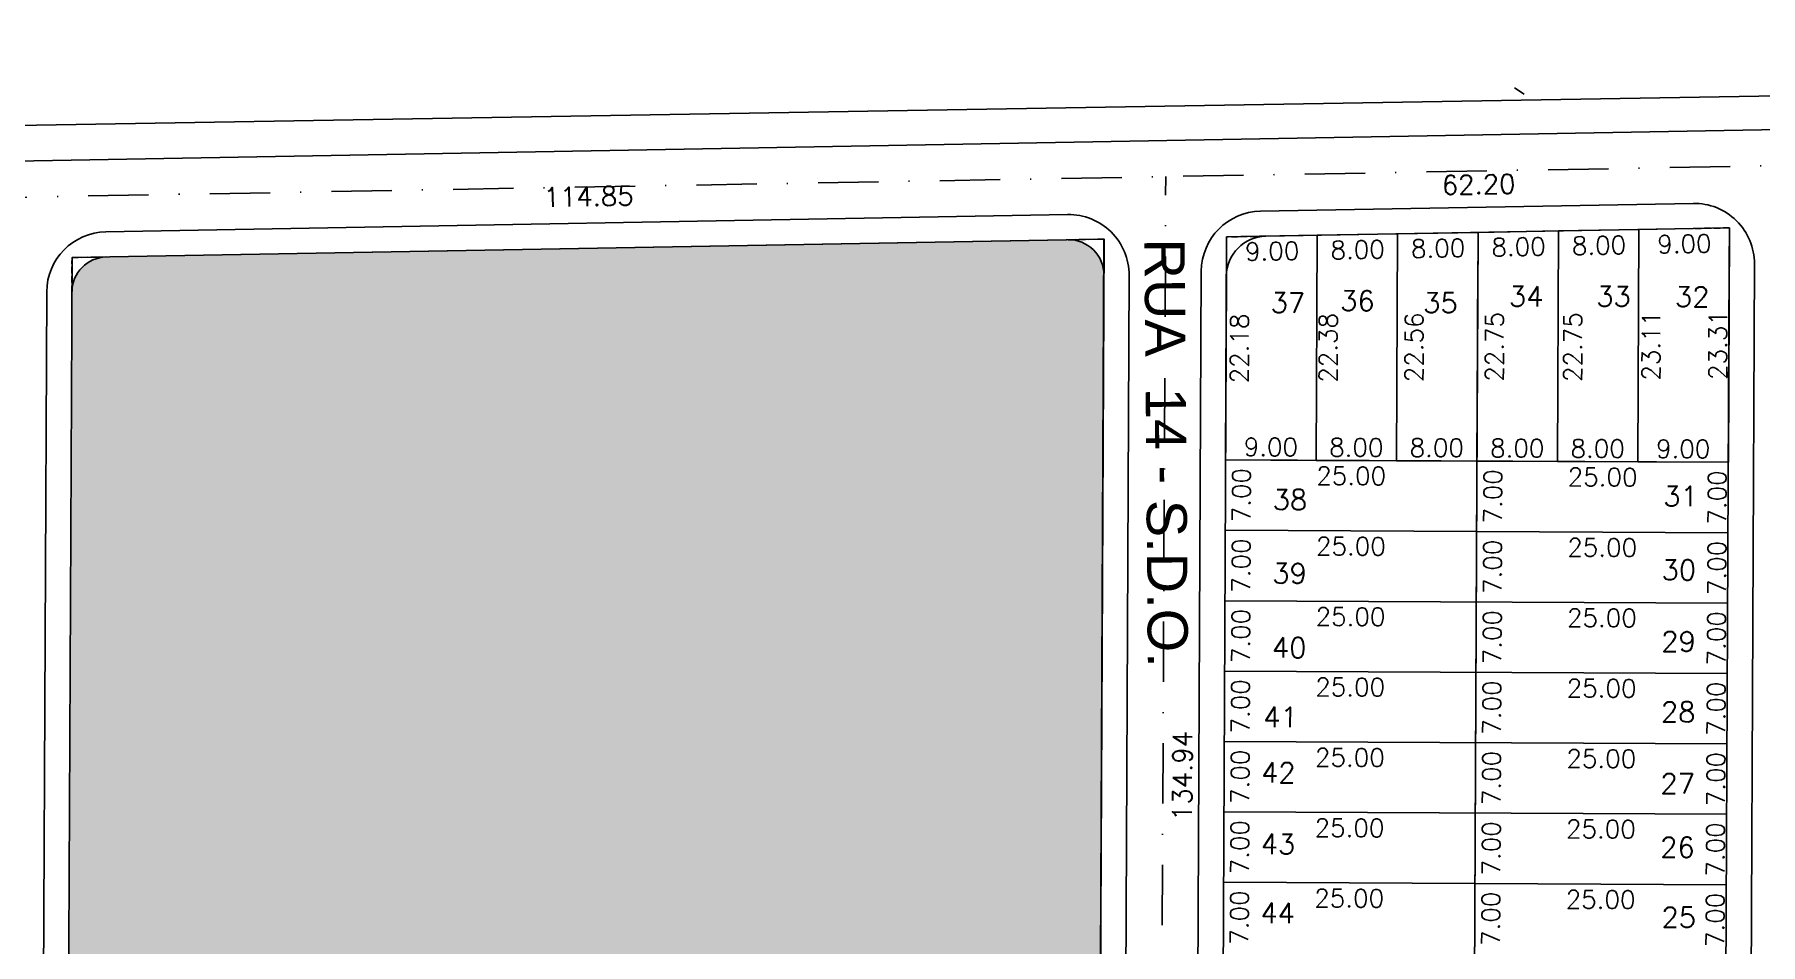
# Model space of a CAD drawing. Header units: millimetres. Extents: x -4430026 to 4783824, y 584 to 9593110.
# Drawn here: x 2375.5 to 2547.1, y 1880 to 1970.5 of the extents above; entities that cross this region are included whole.
import ezdxf
from ezdxf.enums import TextEntityAlignment as Align

# ---------------------------------------------------------------- set-up
doc = ezdxf.new("R2010")
doc.units = ezdxf.units.MM
for name, pattern in [('DASHDOT', [1, 0.5, -0.25, 0, -0.25]), ('HIDDEN', [0.375, 0.25, -0.125]), ('HIDDEN2', [0.1875, 0.125, -0.0625])]:
    doc.linetypes.add(name, pattern=pattern)
for name, color, linetype in [('AGT C-M', 10, 'Continuous'), ('boundary filipe', 6, 'Continuous'), ('BOUNDARY LOTES', 2, 'Continuous'), ('Calçada', 1, 'Continuous'), ('CANTOS', 9, 'HIDDEN'), ('Cota', 8, 'Continuous'), ('COTAS', 8, 'Continuous'), ('curvas', 4, 'Continuous'), ('Lotes', 2, 'Continuous'), ('Nomes de Ruas', 3, 'Continuous'), ('Numero de lotes', 5, 'Continuous'), ('POLIGONAL', 5, 'Continuous'), ('Projeção', 8, 'HIDDEN2'), ('QUADRA', 4, 'Continuous'), ('QUADRO', 8, 'Continuous')]:
    doc.layers.add(name, color=color, linetype=linetype)
doc.styles.add('arcad1', font='romans.shx')
doc.styles.add('ARIAL', font='arial.ttf', dxfattribs={"height": 0.25})
doc.styles.add('ROMANS', font='romans.shx')
doc.dimstyles.new('BOLA100', dxfattribs={"dimscale": 0, "dimtxt": 1.9, "dimasz": 0.18, "dimexe": 0.18, "dimexo": 0.063, "dimgap": 0, "dimtad": 1, "dimzin": 4, "dimdsep": 46, "dimtxsty": 'ROMANS', "dimcen": 0.09, "dimse1": 1, "dimse2": 1, "dimsd1": 1, "dimsd2": 1, "dimclrt": 256, "dimaunit": 1, "dimadec": 4, "dimazin": 0, "dimtfac": 1.2, "dimtix": 1, "dimtmove": 2, "dimatfit": 3, "dimfxl": 1, "dimtvp": 2, "dimtolj": 1, "dimtzin": 4, "dimarcsym": 0})
doc.dimstyles.get("Standard").update_dxf_attribs({"dimtxt": 0.18, "dimasz": 0.18, "dimexe": 0.18, "dimexo": 0.0625, "dimgap": 0.09, "dimtad": 0, "dimtih": 1, "dimtoh": 1, "dimdec": 4, "dimzin": 0, "dimdsep": 46, "dimtxsty": 'Standard', "dimcen": 0.09, "dimadec": 0, "dimazin": 0, "dimtfac": 1, "dimtdec": 4, "dimtofl": 0, "dimtmove": 0, "dimatfit": 3, "dimfxl": 1, "dimtolj": 1, "dimtzin": 0, "dimarcsym": 0})

# ---------------------------------------------------------------- blocks, each defined once
blk = doc.blocks.new('*D14030')
at = {"layer": 'DEFPOINTS', "color": 0, "linetype": 'ByBlock'}
for p in [(2550.18, 1957.49), (2487.99, 1956.38), (2550.22, 1955.21)]:
    blk.add_point(p, dxfattribs=at)
at = {"layer": 'COTAS', "linetype": 'ByBlock', "insert": (2519.1, 1955.6), "char_height": 1.9, "attachment_point": 5, "rotation": 1.0279, "style": 'ROMANS'}
blk.add_mtext('\\A1;62.20', dxfattribs=at)
blk = doc.blocks.new('*D14099')
at = {"layer": 'DEFPOINTS', "color": 0, "linetype": 'ByBlock'}
for p in [(2487.99, 1956.38), (2373.16, 1954.32), (2488.02, 1954.48)]:
    blk.add_point(p, dxfattribs=at)
at = {"layer": 'COTAS', "linetype": 'ByBlock', "insert": (2430.59, 1954.4), "char_height": 1.9, "attachment_point": 5, "rotation": 1.0279, "style": 'ROMANS'}
blk.add_mtext('\\A1;114.85', dxfattribs=at)
blk = doc.blocks.new('*D14340')
at = {"layer": 'DEFPOINTS', "color": 0, "linetype": 'ByBlock'}
for p in [(2487.99, 1956.38), (2486.99, 1821.44), (2487.35, 1821.44)]:
    blk.add_point(p, dxfattribs=at)
at = {"layer": 'COTAS', "linetype": 'ByBlock', "insert": (2489.64, 1896.78), "char_height": 1.9, "attachment_point": 5, "rotation": 89.7286, "style": 'ROMANS'}
blk.add_mtext('\\A1;134.94', dxfattribs=at)
blk = doc.blocks.new('*D13133')
at = {"layer": 'DEFPOINTS', "color": 0}
for p in [(2493.94, 1928.21), (2502.94, 1928.16), (2502.92, 1925.87)]:
    blk.add_point(p, dxfattribs=at)
at = {"layer": 'Cota', "color": 41, "insert": (2498.44, 1929.49), "char_height": 1.8, "attachment_point": 5, "rotation": 359.7286, "style": 'ROMANS'}
blk.add_mtext('\\A1;9.00', dxfattribs=at)
blk = doc.blocks.new('*D13134')
at = {"layer": 'DEFPOINTS', "color": 0}
for p in [(2502.94, 1928.16), (2510.94, 1928.13), (2510.92, 1925.83)]:
    blk.add_point(p, dxfattribs=at)
at = {"layer": 'Cota', "color": 41, "insert": (2506.94, 1929.45), "char_height": 1.8, "attachment_point": 5, "rotation": 359.7286, "style": 'ROMANS'}
blk.add_mtext('\\A1;8.00', dxfattribs=at)
blk = doc.blocks.new('*D13135')
at = {"layer": 'DEFPOINTS', "color": 0}
for p in [(2510.94, 1928.13), (2518.94, 1928.09), (2518.92, 1925.8)]:
    blk.add_point(p, dxfattribs=at)
at = {"layer": 'Cota', "color": 41, "insert": (2514.94, 1929.42), "char_height": 1.8, "attachment_point": 5, "rotation": 359.7286, "style": 'ROMANS'}
blk.add_mtext('\\A1;8.00', dxfattribs=at)
blk = doc.blocks.new('*D13136')
at = {"layer": 'DEFPOINTS', "color": 0}
for p in [(2518.94, 1928.09), (2526.94, 1928.05), (2526.92, 1925.76)]:
    blk.add_point(p, dxfattribs=at)
at = {"layer": 'Cota', "color": 41, "insert": (2522.94, 1929.38), "char_height": 1.8, "attachment_point": 5, "rotation": 359.7286, "style": 'ROMANS'}
blk.add_mtext('\\A1;8.00', dxfattribs=at)
blk = doc.blocks.new('*D13137')
at = {"layer": 'DEFPOINTS', "color": 0}
for p in [(2526.94, 1928.05), (2534.94, 1928.01), (2534.92, 1925.72)]:
    blk.add_point(p, dxfattribs=at)
at = {"layer": 'Cota', "color": 41, "insert": (2530.94, 1929.34), "char_height": 1.8, "attachment_point": 5, "rotation": 359.7286, "style": 'ROMANS'}
blk.add_mtext('\\A1;8.00', dxfattribs=at)
blk = doc.blocks.new('*D13138')
at = {"layer": 'DEFPOINTS', "color": 0}
for p in [(2534.94, 1928.01), (2543.94, 1927.97), (2543.92, 1925.68)]:
    blk.add_point(p, dxfattribs=at)
at = {"layer": 'Cota', "color": 41, "insert": (2539.44, 1929.3), "char_height": 1.8, "attachment_point": 5, "rotation": 359.7286, "style": 'ROMANS'}
blk.add_mtext('\\A1;9.00', dxfattribs=at)
blk = doc.blocks.new('*D13139')
at = {"layer": 'DEFPOINTS', "color": 0}
for p in [(2494.04, 1950.38), (2503.04, 1950.55), (2503.13, 1945.44)]:
    blk.add_point(p, dxfattribs=at)
at = {"layer": 'Cota', "color": 41, "insert": (2498.57, 1948.96), "char_height": 1.8, "attachment_point": 5, "rotation": 1.0279, "style": 'ROMANS'}
blk.add_mtext('\\A1;9.00', dxfattribs=at)
blk = doc.blocks.new('*D13140')
at = {"layer": 'DEFPOINTS', "color": 0}
for p in [(2503.04, 1950.55), (2511.04, 1950.69), (2511.13, 1945.58)]:
    blk.add_point(p, dxfattribs=at)
at = {"layer": 'Cota', "color": 41, "insert": (2507.07, 1949.11), "char_height": 1.8, "attachment_point": 5, "rotation": 1.0279, "style": 'ROMANS'}
blk.add_mtext('\\A1;8.00', dxfattribs=at)
blk = doc.blocks.new('*D13141')
at = {"layer": 'DEFPOINTS', "color": 0}
for p in [(2511.04, 1950.69), (2519.04, 1950.83), (2519.13, 1945.72)]:
    blk.add_point(p, dxfattribs=at)
at = {"layer": 'Cota', "color": 41, "insert": (2515.07, 1949.25), "char_height": 1.8, "attachment_point": 5, "rotation": 1.0279, "style": 'ROMANS'}
blk.add_mtext('\\A1;8.00', dxfattribs=at)
blk = doc.blocks.new('*D13142')
at = {"layer": 'DEFPOINTS', "color": 0}
for p in [(2519.04, 1950.83), (2527.04, 1950.79), (2527.13, 1945.87)]:
    blk.add_point(p, dxfattribs=at)
at = {"layer": 'Cota', "color": 41, "insert": (2523.07, 1949.4), "char_height": 1.8, "attachment_point": 5, "rotation": 1.0279, "style": 'ROMANS'}
blk.add_mtext('\\A1;8.00', dxfattribs=at)
blk = doc.blocks.new('*D13143')
at = {"layer": 'DEFPOINTS', "color": 0}
for p in [(2527.04, 1950.79), (2535.04, 1950.76), (2535.13, 1946.01)]:
    blk.add_point(p, dxfattribs=at)
at = {"layer": 'Cota', "color": 41, "insert": (2531.07, 1949.54), "char_height": 1.8, "attachment_point": 5, "rotation": 1.0279, "style": 'ROMANS'}
blk.add_mtext('\\A1;8.00', dxfattribs=at)
blk = doc.blocks.new('*D13144')
at = {"layer": 'DEFPOINTS', "color": 0}
for p in [(2535.04, 1950.76), (2544.04, 1950.71), (2544.12, 1946.17)]:
    blk.add_point(p, dxfattribs=at)
at = {"layer": 'Cota', "color": 41, "insert": (2539.56, 1949.69), "char_height": 1.8, "attachment_point": 5, "rotation": 1.0279, "style": 'ROMANS'}
blk.add_mtext('\\A1;9.00', dxfattribs=at)
blk = doc.blocks.new('*D13145')
at = {"layer": 'DEFPOINTS', "color": 0}
for p in [(2494.04, 1950.38), (2493.94, 1928.21), (2498.86, 1928.18)]:
    blk.add_point(p, dxfattribs=at)
at = {"layer": 'Cota', "color": 41, "insert": (2495.31, 1939.29), "char_height": 1.8, "attachment_point": 5, "rotation": 89.7286, "style": 'ROMANS'}
blk.add_mtext('\\A1;22.18', dxfattribs=at)
blk = doc.blocks.new('*D13146')
at = {"layer": 'DEFPOINTS', "color": 0}
for p in [(2503.04, 1950.55), (2507.79, 1950.52), (2502.94, 1928.16)]:
    blk.add_point(p, dxfattribs=at)
at = {"layer": 'Cota', "color": 41, "insert": (2504.14, 1939.35), "char_height": 1.8, "attachment_point": 5, "rotation": 89.7286, "style": 'ROMANS'}
blk.add_mtext('\\A1;22.38', dxfattribs=at)
blk = doc.blocks.new('*D13147')
at = {"layer": 'DEFPOINTS', "color": 0}
for p in [(2511.04, 1950.69), (2510.94, 1928.13), (2516.23, 1928.1)]:
    blk.add_point(p, dxfattribs=at)
at = {"layer": 'Cota', "color": 41, "insert": (2512.68, 1939.4), "char_height": 1.8, "attachment_point": 5, "rotation": 89.7286, "style": 'ROMANS'}
blk.add_mtext('\\A1;22.56', dxfattribs=at)
blk = doc.blocks.new('*D13148')
at = {"layer": 'DEFPOINTS', "color": 0}
for p in [(2519.04, 1950.83), (2518.94, 1928.09), (2524.21, 1928.06)]:
    blk.add_point(p, dxfattribs=at)
at = {"layer": 'Cota', "color": 41, "insert": (2520.67, 1939.45), "char_height": 1.8, "attachment_point": 5, "rotation": 89.7286, "style": 'ROMANS'}
blk.add_mtext('\\A1;22.75', dxfattribs=at)
blk = doc.blocks.new('*D13149')
at = {"layer": 'DEFPOINTS', "color": 0}
for p in [(2535.04, 1951.12), (2534.94, 1928.01), (2539.8, 1927.99)]:
    blk.add_point(p, dxfattribs=at)
at = {"layer": 'Cota', "color": 41, "insert": (2536.25, 1939.56), "char_height": 1.8, "attachment_point": 5, "rotation": 89.7286, "style": 'ROMANS'}
blk.add_mtext('\\A1;23.11', dxfattribs=at)
blk = doc.blocks.new('*D13150')
at = {"layer": 'DEFPOINTS', "color": 0}
for p in [(2527.04, 1950.79), (2526.94, 1928.05), (2532, 1928.03)]:
    blk.add_point(p, dxfattribs=at)
at = {"layer": 'Cota', "color": 41, "insert": (2528.46, 1939.42), "char_height": 1.8, "attachment_point": 5, "rotation": 89.7286, "style": 'ROMANS'}
blk.add_mtext('\\A1;22.75', dxfattribs=at)
blk = doc.blocks.new('*D13151')
at = {"layer": 'DEFPOINTS', "color": 0}
for p in [(2544.05, 1951.28), (2543.94, 1927.97), (2546.44, 1927.96)]:
    blk.add_point(p, dxfattribs=at)
at = {"layer": 'Cota', "color": 41, "insert": (2542.89, 1939.63), "char_height": 1.8, "attachment_point": 5, "rotation": 89.7286, "style": 'ROMANS'}
blk.add_mtext('\\A1;23.31', dxfattribs=at)
blk = doc.blocks.new('*D13152')
at = {"layer": 'DEFPOINTS', "color": 0}
for p in [(2493.94, 1928.21), (2493.9, 1921.21), (2499.1, 1921.18)]:
    blk.add_point(p, dxfattribs=at)
at = {"layer": 'Cota', "color": 41, "insert": (2495.51, 1924.7), "char_height": 1.8, "attachment_point": 5, "rotation": 89.7286, "style": 'ROMANS'}
blk.add_mtext('\\A1;7.00', dxfattribs=at)
blk = doc.blocks.new('*D13153')
at = {"layer": 'DEFPOINTS', "color": 0}
for p in [(2493.9, 1921.21), (2493.87, 1914.21), (2499.06, 1914.18)]:
    blk.add_point(p, dxfattribs=at)
at = {"layer": 'Cota', "color": 41, "insert": (2495.48, 1917.7), "char_height": 1.8, "attachment_point": 5, "rotation": 89.7286, "style": 'ROMANS'}
blk.add_mtext('\\A1;7.00', dxfattribs=at)
blk = doc.blocks.new('*D13154')
at = {"layer": 'DEFPOINTS', "color": 0}
for p in [(2493.87, 1914.21), (2493.84, 1907.21), (2499.03, 1907.18)]:
    blk.add_point(p, dxfattribs=at)
at = {"layer": 'Cota', "color": 41, "insert": (2495.45, 1910.7), "char_height": 1.8, "attachment_point": 5, "rotation": 89.7286, "style": 'ROMANS'}
blk.add_mtext('\\A1;7.00', dxfattribs=at)
blk = doc.blocks.new('*D13155')
at = {"layer": 'DEFPOINTS', "color": 0}
for p in [(2493.84, 1907.21), (2493.8, 1900.21), (2499, 1900.18)]:
    blk.add_point(p, dxfattribs=at)
at = {"layer": 'Cota', "color": 41, "insert": (2495.41, 1903.7), "char_height": 1.8, "attachment_point": 5, "rotation": 89.7286, "style": 'ROMANS'}
blk.add_mtext('\\A1;7.00', dxfattribs=at)
blk = doc.blocks.new('*D13156')
at = {"layer": 'DEFPOINTS', "color": 0}
for p in [(2493.8, 1900.21), (2493.77, 1893.21), (2498.96, 1893.18)]:
    blk.add_point(p, dxfattribs=at)
at = {"layer": 'Cota', "color": 41, "insert": (2495.38, 1896.7), "char_height": 1.8, "attachment_point": 5, "rotation": 89.7286, "style": 'ROMANS'}
blk.add_mtext('\\A1;7.00', dxfattribs=at)
blk = doc.blocks.new('*D13157')
at = {"layer": 'DEFPOINTS', "color": 0}
for p in [(2493.77, 1893.21), (2493.74, 1886.21), (2498.93, 1886.18)]:
    blk.add_point(p, dxfattribs=at)
at = {"layer": 'Cota', "color": 41, "insert": (2495.35, 1889.7), "char_height": 1.8, "attachment_point": 5, "rotation": 89.7286, "style": 'ROMANS'}
blk.add_mtext('\\A1;7.00', dxfattribs=at)
blk = doc.blocks.new('*D13158')
at = {"layer": 'DEFPOINTS', "color": 0}
for p in [(2493.74, 1886.21), (2493.7, 1879.21), (2498.9, 1879.18)]:
    blk.add_point(p, dxfattribs=at)
at = {"layer": 'Cota', "color": 41, "insert": (2495.31, 1882.7), "char_height": 1.8, "attachment_point": 5, "rotation": 89.7286, "style": 'ROMANS'}
blk.add_mtext('\\A1;7.00', dxfattribs=at)
blk = doc.blocks.new('*D13221')
at = {"layer": 'DEFPOINTS', "color": 0}
for p in [(2543.74, 1885.97), (2546.24, 1885.96), (2543.7, 1878.97)]:
    blk.add_point(p, dxfattribs=at)
at = {"layer": 'Cota', "color": 41, "insert": (2542.62, 1882.47), "char_height": 1.8, "attachment_point": 5, "rotation": 89.7286, "style": 'ROMANS'}
blk.add_mtext('\\A1;7.00', dxfattribs=at)
blk = doc.blocks.new('*D13222')
at = {"layer": 'DEFPOINTS', "color": 0}
for p in [(2543.77, 1892.97), (2546.27, 1892.96), (2543.74, 1885.97)]:
    blk.add_point(p, dxfattribs=at)
at = {"layer": 'Cota', "color": 41, "insert": (2542.65, 1889.47), "char_height": 1.8, "attachment_point": 5, "rotation": 89.7286, "style": 'ROMANS'}
blk.add_mtext('\\A1;7.00', dxfattribs=at)
blk = doc.blocks.new('*D13223')
at = {"layer": 'DEFPOINTS', "color": 0}
for p in [(2543.8, 1899.97), (2546.3, 1899.96), (2543.77, 1892.97)]:
    blk.add_point(p, dxfattribs=at)
at = {"layer": 'Cota', "color": 41, "insert": (2542.69, 1896.47), "char_height": 1.8, "attachment_point": 5, "rotation": 89.7286, "style": 'ROMANS'}
blk.add_mtext('\\A1;7.00', dxfattribs=at)
blk = doc.blocks.new('*D13224')
at = {"layer": 'DEFPOINTS', "color": 0}
for p in [(2543.84, 1906.97), (2546.34, 1906.96), (2543.8, 1899.97)]:
    blk.add_point(p, dxfattribs=at)
at = {"layer": 'Cota', "color": 41, "insert": (2542.72, 1903.47), "char_height": 1.8, "attachment_point": 5, "rotation": 89.7286, "style": 'ROMANS'}
blk.add_mtext('\\A1;7.00', dxfattribs=at)
blk = doc.blocks.new('*D13225')
at = {"layer": 'DEFPOINTS', "color": 0}
for p in [(2543.87, 1913.97), (2546.37, 1913.96), (2543.84, 1906.97)]:
    blk.add_point(p, dxfattribs=at)
at = {"layer": 'Cota', "color": 41, "insert": (2542.75, 1910.47), "char_height": 1.8, "attachment_point": 5, "rotation": 89.7286, "style": 'ROMANS'}
blk.add_mtext('\\A1;7.00', dxfattribs=at)
blk = doc.blocks.new('*D13226')
at = {"layer": 'DEFPOINTS', "color": 0}
for p in [(2543.9, 1920.97), (2546.4, 1920.96), (2543.87, 1913.97)]:
    blk.add_point(p, dxfattribs=at)
at = {"layer": 'Cota', "color": 41, "insert": (2542.79, 1917.47), "char_height": 1.8, "attachment_point": 5, "rotation": 89.7286, "style": 'ROMANS'}
blk.add_mtext('\\A1;7.00', dxfattribs=at)
blk = doc.blocks.new('*D13227')
at = {"layer": 'DEFPOINTS', "color": 0}
for p in [(2543.94, 1927.97), (2546.44, 1927.96), (2543.9, 1920.97)]:
    blk.add_point(p, dxfattribs=at)
at = {"layer": 'Cota', "color": 41, "insert": (2542.82, 1924.47), "char_height": 1.8, "attachment_point": 5, "rotation": 89.7286, "style": 'ROMANS'}
blk.add_mtext('\\A1;7.00', dxfattribs=at)
blk = doc.blocks.new('*D13228')
at = {"layer": 'DEFPOINTS', "color": 0}
for p in [(2518.94, 1928.09), (2518.9, 1921.09), (2524.1, 1921.06)]:
    blk.add_point(p, dxfattribs=at)
at = {"layer": 'Cota', "color": 41, "insert": (2520.51, 1924.58), "char_height": 1.8, "attachment_point": 5, "rotation": 89.7286, "style": 'ROMANS'}
blk.add_mtext('\\A1;7.00', dxfattribs=at)
blk = doc.blocks.new('*D13229')
at = {"layer": 'DEFPOINTS', "color": 0}
for p in [(2493.94, 1928.21), (2518.94, 1928.09), (2518.91, 1922.96)]:
    blk.add_point(p, dxfattribs=at)
at = {"layer": 'Cota', "color": 41, "insert": (2506.43, 1926.62), "char_height": 1.8, "attachment_point": 5, "rotation": 359.7286, "style": 'ROMANS'}
blk.add_mtext('\\A1;25.00', dxfattribs=at)
blk = doc.blocks.new('*D13230')
at = {"layer": 'DEFPOINTS', "color": 0}
for p in [(2518.94, 1928.09), (2543.94, 1927.97), (2543.91, 1922.84)]:
    blk.add_point(p, dxfattribs=at)
at = {"layer": 'Cota', "color": 41, "insert": (2531.43, 1926.5), "char_height": 1.8, "attachment_point": 5, "rotation": 359.7286, "style": 'ROMANS'}
blk.add_mtext('\\A1;25.00', dxfattribs=at)
blk = doc.blocks.new('*D13231')
at = {"layer": 'DEFPOINTS', "color": 0}
for p in [(2518.9, 1921.09), (2518.87, 1914.09), (2524.06, 1914.06)]:
    blk.add_point(p, dxfattribs=at)
at = {"layer": 'Cota', "color": 41, "insert": (2520.48, 1917.58), "char_height": 1.8, "attachment_point": 5, "rotation": 89.7286, "style": 'ROMANS'}
blk.add_mtext('\\A1;7.00', dxfattribs=at)
blk = doc.blocks.new('*D13232')
at = {"layer": 'DEFPOINTS', "color": 0}
for p in [(2493.9, 1921.21), (2518.9, 1921.09), (2518.88, 1915.96)]:
    blk.add_point(p, dxfattribs=at)
at = {"layer": 'Cota', "color": 41, "insert": (2506.4, 1919.62), "char_height": 1.8, "attachment_point": 5, "rotation": 359.7286, "style": 'ROMANS'}
blk.add_mtext('\\A1;25.00', dxfattribs=at)
blk = doc.blocks.new('*D13233')
at = {"layer": 'DEFPOINTS', "color": 0}
for p in [(2518.9, 1921.09), (2543.9, 1920.97), (2543.88, 1915.84)]:
    blk.add_point(p, dxfattribs=at)
at = {"layer": 'Cota', "color": 41, "insert": (2531.39, 1919.5), "char_height": 1.8, "attachment_point": 5, "rotation": 359.7286, "style": 'ROMANS'}
blk.add_mtext('\\A1;25.00', dxfattribs=at)
blk = doc.blocks.new('*D13234')
at = {"layer": 'DEFPOINTS', "color": 0}
for p in [(2518.87, 1914.09), (2518.84, 1907.09), (2524.03, 1907.06)]:
    blk.add_point(p, dxfattribs=at)
at = {"layer": 'Cota', "color": 41, "insert": (2520.45, 1910.58), "char_height": 1.8, "attachment_point": 5, "rotation": 89.7286, "style": 'ROMANS'}
blk.add_mtext('\\A1;7.00', dxfattribs=at)
blk = doc.blocks.new('*D13235')
at = {"layer": 'DEFPOINTS', "color": 0}
for p in [(2493.87, 1914.21), (2518.87, 1914.09), (2518.84, 1908.96)]:
    blk.add_point(p, dxfattribs=at)
at = {"layer": 'Cota', "color": 41, "insert": (2506.36, 1912.62), "char_height": 1.8, "attachment_point": 5, "rotation": 359.7286, "style": 'ROMANS'}
blk.add_mtext('\\A1;25.00', dxfattribs=at)
blk = doc.blocks.new('*D13236')
at = {"layer": 'DEFPOINTS', "color": 0}
for p in [(2518.87, 1914.09), (2543.87, 1913.97), (2543.84, 1908.84)]:
    blk.add_point(p, dxfattribs=at)
at = {"layer": 'Cota', "color": 41, "insert": (2531.36, 1912.5), "char_height": 1.8, "attachment_point": 5, "rotation": 359.7286, "style": 'ROMANS'}
blk.add_mtext('\\A1;25.00', dxfattribs=at)
blk = doc.blocks.new('*D13237')
at = {"layer": 'DEFPOINTS', "color": 0}
for p in [(2518.84, 1907.09), (2518.8, 1900.09), (2524, 1900.06)]:
    blk.add_point(p, dxfattribs=at)
at = {"layer": 'Cota', "color": 41, "insert": (2520.41, 1903.58), "char_height": 1.8, "attachment_point": 5, "rotation": 89.7286, "style": 'ROMANS'}
blk.add_mtext('\\A1;7.00', dxfattribs=at)
blk = doc.blocks.new('*D13238')
at = {"layer": 'DEFPOINTS', "color": 0}
for p in [(2493.84, 1907.21), (2518.84, 1907.09), (2518.81, 1901.96)]:
    blk.add_point(p, dxfattribs=at)
at = {"layer": 'Cota', "color": 41, "insert": (2506.33, 1905.62), "char_height": 1.8, "attachment_point": 5, "rotation": 359.7286, "style": 'ROMANS'}
blk.add_mtext('\\A1;25.00', dxfattribs=at)
blk = doc.blocks.new('*D13239')
at = {"layer": 'DEFPOINTS', "color": 0}
for p in [(2518.84, 1907.09), (2543.84, 1906.97), (2543.81, 1901.84)]:
    blk.add_point(p, dxfattribs=at)
at = {"layer": 'Cota', "color": 41, "insert": (2531.33, 1905.5), "char_height": 1.8, "attachment_point": 5, "rotation": 359.7286, "style": 'ROMANS'}
blk.add_mtext('\\A1;25.00', dxfattribs=at)
blk = doc.blocks.new('*D13240')
at = {"layer": 'DEFPOINTS', "color": 0}
for p in [(2518.8, 1900.09), (2518.77, 1893.09), (2523.96, 1893.06)]:
    blk.add_point(p, dxfattribs=at)
at = {"layer": 'Cota', "color": 41, "insert": (2520.38, 1896.58), "char_height": 1.8, "attachment_point": 5, "rotation": 89.7286, "style": 'ROMANS'}
blk.add_mtext('\\A1;7.00', dxfattribs=at)
blk = doc.blocks.new('*D13241')
at = {"layer": 'DEFPOINTS', "color": 0}
for p in [(2493.8, 1900.21), (2518.8, 1900.09), (2518.78, 1894.96)]:
    blk.add_point(p, dxfattribs=at)
at = {"layer": 'Cota', "color": 41, "insert": (2506.3, 1898.62), "char_height": 1.8, "attachment_point": 5, "rotation": 359.7286, "style": 'ROMANS'}
blk.add_mtext('\\A1;25.00', dxfattribs=at)
blk = doc.blocks.new('*D13242')
at = {"layer": 'DEFPOINTS', "color": 0}
for p in [(2518.8, 1900.09), (2543.8, 1899.97), (2543.78, 1894.84)]:
    blk.add_point(p, dxfattribs=at)
at = {"layer": 'Cota', "color": 41, "insert": (2531.3, 1898.5), "char_height": 1.8, "attachment_point": 5, "rotation": 359.7286, "style": 'ROMANS'}
blk.add_mtext('\\A1;25.00', dxfattribs=at)
blk = doc.blocks.new('*D13243')
at = {"layer": 'DEFPOINTS', "color": 0}
for p in [(2518.77, 1893.09), (2518.74, 1886.09), (2523.93, 1886.06)]:
    blk.add_point(p, dxfattribs=at)
at = {"layer": 'Cota', "color": 41, "insert": (2520.35, 1889.58), "char_height": 1.8, "attachment_point": 5, "rotation": 89.7286, "style": 'ROMANS'}
blk.add_mtext('\\A1;7.00', dxfattribs=at)
blk = doc.blocks.new('*D13244')
at = {"layer": 'DEFPOINTS', "color": 0}
for p in [(2493.77, 1893.21), (2518.77, 1893.09), (2518.75, 1887.96)]:
    blk.add_point(p, dxfattribs=at)
at = {"layer": 'Cota', "color": 41, "insert": (2506.26, 1891.62), "char_height": 1.8, "attachment_point": 5, "rotation": 359.7286, "style": 'ROMANS'}
blk.add_mtext('\\A1;25.00', dxfattribs=at)
blk = doc.blocks.new('*D13245')
at = {"layer": 'DEFPOINTS', "color": 0}
for p in [(2518.77, 1893.09), (2543.77, 1892.97), (2543.75, 1887.84)]:
    blk.add_point(p, dxfattribs=at)
at = {"layer": 'Cota', "color": 41, "insert": (2531.26, 1891.5), "char_height": 1.8, "attachment_point": 5, "rotation": 359.7286, "style": 'ROMANS'}
blk.add_mtext('\\A1;25.00', dxfattribs=at)
blk = doc.blocks.new('*D13246')
at = {"layer": 'DEFPOINTS', "color": 0}
for p in [(2518.74, 1886.09), (2518.7, 1879.09), (2523.9, 1879.06)]:
    blk.add_point(p, dxfattribs=at)
at = {"layer": 'Cota', "color": 41, "insert": (2520.31, 1882.58), "char_height": 1.8, "attachment_point": 5, "rotation": 89.7286, "style": 'ROMANS'}
blk.add_mtext('\\A1;7.00', dxfattribs=at)
blk = doc.blocks.new('*D13247')
at = {"layer": 'DEFPOINTS', "color": 0}
for p in [(2493.74, 1886.21), (2518.74, 1886.09), (2518.71, 1880.96)]:
    blk.add_point(p, dxfattribs=at)
at = {"layer": 'Cota', "color": 41, "insert": (2506.23, 1884.62), "char_height": 1.8, "attachment_point": 5, "rotation": 359.7286, "style": 'ROMANS'}
blk.add_mtext('\\A1;25.00', dxfattribs=at)
blk = doc.blocks.new('*D13248')
at = {"layer": 'DEFPOINTS', "color": 0}
for p in [(2518.74, 1886.09), (2543.74, 1885.97), (2543.71, 1880.84)]:
    blk.add_point(p, dxfattribs=at)
at = {"layer": 'Cota', "color": 41, "insert": (2531.23, 1884.5), "char_height": 1.8, "attachment_point": 5, "rotation": 359.7286, "style": 'ROMANS'}
blk.add_mtext('\\A1;25.00', dxfattribs=at)

msp = doc.modelspace()

# ---------------------------------------------------------------- hatches: boundary and pattern name
at = {"layer": 'QUADRO'}
h = msp.add_hatch(dxfattribs=at)
h.set_pattern_fill('SWAMP', color=256, scale=3, angle=-0.27142, style=0)
h.set_pattern_definition([(359.7286, (2316.8248, 1761.4433), (1.51229, 2.59094), [0.375, -2.625]), (89.7286, (2317.0123, 1761.4424), (-1.487676, 2.605153), [0.1875, -5.008652]), (89.7286, (2317.0591, 1761.4422), (-1.487676, 2.605153), [0.15, -5.046152]), (89.7286, (2316.9654, 1761.4427), (-1.487676, 2.605153), [0.15, -5.046152]), (59.7286, (2317.106, 1761.442), (-1.487676, 2.605153), [0.12, -2.88]), (119.7286, (2316.9185, 1761.443), (-2.999966, 0.014211), [0.12, -2.88])])
h.paths.add_polyline_path([(2481.841, 1946.585, 0.4208714), (2478.278, 1950.101), (2382.65, 1948.385, 0.4075869), (2379.213, 1944.903), (2378.584, 1812.08, 0.0408972), (2378.628, 1811.51), (2384.197, 1776.722, 0.3956023), (2387.985, 1773.791, -0.1333974), (2463.78, 1760.747, 0.4264788), (2468.488, 1762.577, 0.0906931), (2481.248, 1821.553)])

# ---------------------------------------------------------------- linework, layer by layer
at = {"layer": 'AGT C-M', "elevation": 80}
msp.add_lwpolyline([(2522.666, 1965.214), (2523.629, 1964.566)], dxfattribs=at)
at = {"layer": 'boundary filipe', "elevation": 2.439}
msp.add_lwpolyline([(2379.229, 1948.324), (2378.582, 1811.793), (2384.973, 1771.876, -0.1487595), (2466.215, 1757.57, 0.1001009), (2481.248, 1821.47), (2481.857, 1950.165), (2379.229, 1948.324)], format="xyb", dxfattribs=at)
msp.add_lwpolyline([(2379.229, 1948.324), (2378.582, 1811.793), (2384.973, 1771.876, -0.1487595), (2466.215, 1757.57, 0.1001009), (2481.248, 1821.47), (2481.857, 1950.165), (2379.229, 1948.324)], format="xyb", dxfattribs=at)
at = {"layer": 'BOUNDARY LOTES', "elevation": 2.439}
for points in [[(2503.042, 1950.546), (2497.462, 1950.445), (2494.041, 1950.384), (2494.025, 1946.963), (2493.936, 1928.206), (2502.936, 1928.163)], [(2494.041, 1950.384), (2503.037, 1950.546), (2502.936, 1928.163), (2493.936, 1928.206)], [(2511.047, 1950.689), (2503.042, 1950.546), (2502.936, 1928.163), (2510.936, 1928.125), (2510.936, 1928.125)], [(2511.042, 1950.689), (2503.042, 1950.546), (2502.936, 1928.163), (2510.936, 1928.125)], [(2519.043, 1950.833), (2511.042, 1950.689), (2510.936, 1928.125), (2518.935, 1928.087), (2518.935, 1928.087)], [(2519.043, 1950.833), (2511.047, 1950.689), (2510.936, 1928.125), (2518.935, 1928.087)], [(2527.044, 1950.976), (2519.043, 1950.833), (2518.935, 1928.087), (2526.935, 1928.05)], [(2527.044, 1950.976), (2519.043, 1950.833), (2518.935, 1928.087), (2526.935, 1928.05)], [(2535.045, 1951.12), (2527.044, 1950.976), (2526.935, 1928.05), (2534.935, 1928.012)], [(2535.045, 1951.12), (2527.044, 1950.976), (2526.935, 1928.05), (2534.935, 1928.012)], [(2535.045, 1951.12), (2527.044, 1950.976), (2526.935, 1928.05), (2534.935, 1928.012)], [(2544.029, 1947.701), (2544.046, 1951.281), (2540.466, 1951.217), (2535.045, 1951.12), (2534.935, 1928.012), (2543.935, 1927.969)], [(2544.046, 1951.281), (2535.045, 1951.12), (2534.935, 1928.012), (2543.935, 1927.969)]]:
    msp.add_lwpolyline(points, close=True, dxfattribs=at)
at = {"layer": 'Calçada'}
for p, q in [((3074.748, 1970.505, 2.439), (1674.495, 1945.381, 2.439)), ((2540.421, 1953.717, 2.439), (2497.417, 1952.945, 2.439)), ((2478.233, 1952.601, 2.439), (2382.605, 1950.885, 2.439)), ((2483.748, 1821.458, 2.439), (2484.34, 1946.573, 2.439)), ((2490.927, 1820.712, 2.439), (2491.525, 1946.974, 2.439)), ((2545.478, 1725.92, 2.439), (2546.529, 1947.689, 2.439)), ((2376.084, 1812.092, 2.439), (2376.713, 1944.914, 2.439)), ((2376.124, 1820.638, 2.439), (2376.713, 1944.914, 2.439))]:
    msp.add_line(p, q, dxfattribs=at)
for centre, start, end in [((2540.529, 1947.718, 2.439), 359.72858, 91.02791), ((2478.341, 1946.602, 2.439), 359.72858, 91.02791), ((2497.525, 1946.946, 2.439), 91.02791, 179.72858), ((2382.713, 1944.886, 2.439), 91.02791, 179.72858), ((2382.713, 1944.886, 2.439), 91.02791, 179.72858)]:
    msp.add_arc(centre, 6, start, end, dxfattribs=at)
at = {"layer": 'CANTOS', "ltscale": 2.5}
for p, q in [((2481.84, 1950.165, 2.439), (2478.278, 1950.101, 2.439)), ((2481.824, 1946.938, 2.439), (2481.84, 1950.165, 2.439)), ((2494.022, 1946.474, 2.439), (2494.041, 1950.384, 2.439)), ((2497.951, 1950.454, 2.439), (2494.041, 1950.384, 2.439))]:
    msp.add_line(p, q, dxfattribs=at)
at = {"layer": 'CANTOS', "ltscale": 2.5, "elevation": 2.439}
for points in [[(2544.029, 1947.701), (2544.046, 1951.281), (2540.466, 1951.217)], [(2379.213, 1944.903), (2379.229, 1948.324), (2382.65, 1948.385)]]:
    msp.add_lwpolyline(points, dxfattribs=at)
at = {"layer": 'curvas'}
for centre, radius, start, end in [((2478.341, 1946.602, 2.439), 3.5, 359.72858, 91.02791), ((2498.022, 1946.455, 2.439), 4, 91.02791, 179.72858), ((2382.713, 1944.886, 2.439), 3.5, 91.02791, 179.72858)]:
    msp.add_arc(centre, radius, start, end, dxfattribs=at)
at = {"layer": 'Lotes'}
for p, q in [((2502.936, 1928.163, 2.439), (2503.042, 1950.546, 2.439)), ((2510.936, 1928.125, 2.439), (2511.042, 1950.689, 2.439)), ((2518.922, 1925.266, 2.439), (2519.043, 1950.833, 2.439)), ((2526.935, 1928.05, 2.439), (2527.044, 1950.976, 2.439)), ((2534.935, 1928.012, 2.439), (2535.045, 1951.12, 2.439)), ((2518.149, 1762.151, 2.439), (2519.029, 1947.819, 2.439)), ((2493.936, 1928.206, 2.439), (2543.935, 1927.969, 2.439)), ((2518.149, 1762.151, 2.439), (2518.924, 1925.619, 2.439)), ((2493.903, 1921.206, 2.439), (2543.902, 1920.969, 2.439)), ((2493.869, 1914.206, 2.439), (2543.869, 1913.969, 2.439)), ((2493.836, 1907.206, 2.439), (2543.836, 1906.969, 2.439)), ((2493.803, 1900.206, 2.439), (2543.803, 1899.969, 2.439)), ((2493.77, 1893.206, 2.439), (2543.769, 1892.969, 2.439)), ((2493.737, 1886.206, 2.439), (2543.736, 1885.97, 2.439))]:
    msp.add_line(p, q, dxfattribs=at)
at = {"layer": 'POLIGONAL', "linetype": 'ByBlock'}
msp.add_line((2602.484, 1965.307, 2.439), (2143.464, 1957.557, 2.439), dxfattribs=at)
msp.add_line((2602.484, 1965.307, 2.439), (2143.464, 1957.557, 2.439), dxfattribs=at)
at = {"layer": 'Projeção', "linetype": 'DASHDOT', "ltscale": 12}
for p, q in [((3076.423, 1966.934, 2.439), (1675.686, 1941.802, 2.439)), ((2487.348, 1821.441, 2.439), (2487.987, 1956.376, 2.439))]:
    msp.add_line(p, q, dxfattribs=at)
at = {"layer": 'QUADRA'}
for p, q in [((2540.466, 1951.217, 2.439), (2497.951, 1950.454, 2.439)), ((2493.426, 1820.7, 2.439), (2494.022, 1946.474, 2.439)), ((2542.982, 1726.731, 2.439), (2544.029, 1947.701, 2.439))]:
    msp.add_line(p, q, dxfattribs=at)
at = {"layer": 'QUADRA', "elevation": 2.439}
msp.add_lwpolyline([(2384.973, 1771.876), (2378.582, 1811.793), (2379.229, 1948.324), (2481.84, 1950.165), (2481.228, 1820.944, -0.0980553), (2466.293, 1757.53, 0.1489172)], format="xyb", close=True, dxfattribs=at)

# ---------------------------------------------------------------- texts
at = {"layer": 'Nomes de Ruas', "extrusion": (0.018825, 0.084574, 0.996239), "style": 'ARIAL'}
msp.add_text('RUA  14 - S.D.O.', height=4, rotation=102.96746, dxfattribs=at).set_placement((-2002.762, -2434.327, 214.163))
msp.add_text('RUA  14 - S.D.O.', height=4, rotation=102.96746, dxfattribs=at).set_placement((-2002.762, -2434.327, 214.163))
at = {"layer": 'Numero de lotes', "style": 'arcad1'}
for s, p in [('37', (2500.138, 1943.836, 2.439)), ('36', (2507.048, 1944.032, 2.439)), ('35', (2515.305, 1943.832, 2.439)), ('34', (2523.828, 1944.467, 2.439)), ('33', (2532.518, 1944.467, 2.439)), ('32', (2540.338, 1944.43, 2.439)), ('38', (2500.338, 1924.256, 2.439)), ('31', (2539.182, 1924.596, 2.439)), ('39', (2500.303, 1916.931, 2.439)), ('39', (2500.303, 1916.931, 2.439)), ('30', (2539.013, 1917.264, 2.439)), ('40', (2500.268, 1909.542, 2.439)), ('40', (2500.268, 1909.542, 2.439)), ('29', (2538.98, 1910.152, 2.439)), ('41', (2499.399, 1902.639, 2.439)), ('41', (2499.399, 1902.639, 2.439)), ('28', (2538.946, 1903.152, 2.439)), ('42', (2499.185, 1897.115, 2.439)), ('27', (2538.895, 1896.025, 2.439)), ('43', (2499.151, 1890.012, 2.439)), ('43', (2499.151, 1890.012, 2.439)), ('26', (2538.865, 1889.692, 2.439)), ('44', (2499.119, 1883.151, 2.439)), ('25', (2538.999, 1882.731, 2.439))]:
    msp.add_text(s, height=2, rotation=359.72858, dxfattribs=at).set_placement(p, align=Align.MIDDLE_CENTER)

# ---------------------------------------------------------------- dimensions: what is measured, and where the dimension line sits
at = {"layer": 'Cota'}
for p1, p2, distance, picture, middle in [((2494.041, 1950.384, 2.439), (2493.936, 1928.206, 2.439), 4.926, '*D13145', (2495.315, 1939.289, 2.439)), ((2494.041, 1950.384, 2.439), (2503.042, 1950.546, 2.439), -5.109, '*D13139', (2498.568, 1948.957, 2.439)), ((2502.936, 1928.163, 2.439), (2503.042, 1950.546, 2.439), -4.752, '*D13146', (2504.141, 1939.349, 2.439)), ((2511.042, 1950.689, 2.439), (2510.936, 1928.125, 2.439), 5.296, '*D13147', (2512.685, 1939.399, 2.439)), ((2519.043, 1950.833, 2.439), (2518.935, 1928.087, 2.439), 5.276, '*D13148', (2520.666, 1939.452, 2.439)), ((2527.043, 1950.795, 2.439), (2526.935, 1928.05, 2.439), 5.069, '*D13150', (2528.458, 1939.415, 2.439)), ((2535.045, 1951.12, 2.439), (2534.935, 1928.012, 2.439), 4.862, '*D13149', (2536.252, 1939.56, 2.439)), ((2544.046, 1951.281, 2.439), (2543.935, 1927.969, 2.439), 2.5, '*D13151', (2542.89, 1939.63, 2.439)), ((2493.936, 1928.206, 2.439), (2502.936, 1928.163, 2.439), -2.291, '*D13133', (2498.442, 1929.493, 2.439)), ((2493.936, 1928.206, 2.439), (2493.903, 1921.206, 2.439), 5.194, '*D13152', (2495.514, 1924.698, 2.439)), ((2493.936, 1928.206, 2.439), (2518.935, 1928.087, 2.439), -5.125, '*D13229', (2506.428, 1926.622, 2.439)), ((2518.935, 1928.087, 2.439), (2518.902, 1921.088, 2.439), 5.194, '*D13228', (2520.513, 1924.58, 2.439)), ((2493.903, 1921.206, 2.439), (2518.902, 1921.088, 2.439), -5.125, '*D13232', (2506.395, 1919.622, 2.439)), ((2518.902, 1921.088, 2.439), (2518.869, 1914.088, 2.439), 5.194, '*D13231', (2520.48, 1917.58, 2.439)), ((2493.869, 1914.206, 2.439), (2518.869, 1914.088, 2.439), -5.125, '*D13235', (2506.362, 1912.622, 2.439)), ((2518.869, 1914.088, 2.439), (2518.836, 1907.088, 2.439), 5.194, '*D13234', (2520.447, 1910.58, 2.439)), ((2493.836, 1907.206, 2.439), (2518.836, 1907.088, 2.439), -5.125, '*D13238', (2506.329, 1905.622, 2.439)), ((2518.836, 1907.088, 2.439), (2518.803, 1900.088, 2.439), 5.194, '*D13237', (2520.414, 1903.58, 2.439)), ((2493.803, 1900.206, 2.439), (2518.803, 1900.088, 2.439), -5.125, '*D13241', (2506.296, 1898.622, 2.439)), ((2518.803, 1900.088, 2.439), (2518.77, 1893.088, 2.439), 5.194, '*D13240', (2520.381, 1896.58, 2.439)), ((2493.77, 1893.206, 2.439), (2518.77, 1893.088, 2.439), -5.125, '*D13244', (2506.263, 1891.622, 2.439)), ((2518.77, 1893.088, 2.439), (2518.737, 1886.088, 2.439), 5.194, '*D13243', (2520.347, 1889.58, 2.439)), ((2493.737, 1886.206, 2.439), (2518.737, 1886.088, 2.439), -5.125, '*D13247', (2506.229, 1884.622, 2.439)), ((2518.737, 1886.088, 2.439), (2518.703, 1879.088, 2.439), 5.194, '*D13246', (2520.314, 1882.58, 2.439))]:
    dim = msp.add_aligned_dim(p1=p1, p2=p2, distance=distance, dimstyle='Standard', override={"dimtxt": 1.8, "dimexo": 0.063, "dimgap": 0, "dimtih": 0, "dimtoh": 0, "dimdec": 2, "dimzin": 4, "dimtxsty": 'ROMANS', "dimse1": 1, "dimse2": 1, "dimsd1": 1, "dimsd2": 1, "dimclrt": 41, "dimtfac": 1.2, "dimtdec": 2, "dimtix": 1, "dimtofl": 1, "dimtmove": 2, "dimfxl": 0.18, "dimfxlon": 1, "dimtvp": 2, "dimtzin": 4}, dxfattribs=at)
    dim.commit()
    dim.dimension.update_dxf_attribs({"geometry": picture, "text_midpoint": middle})
for base, p1, p2, angle, picture, middle in [((2511.134, 1945.581, 2.439), (2503.042, 1950.546, 2.439), (2511.042, 1950.689, 2.439), 181.02791, '*D13140', (2507.069, 1949.109, 2.439)), ((2519.135, 1945.725, 2.439), (2511.042, 1950.689, 2.439), (2519.043, 1950.833, 2.439), 181.02791, '*D13141', (2515.07, 1949.253, 2.439)), ((2527.132, 1945.868, 2.439), (2519.043, 1950.833, 2.439), (2527.043, 1950.795, 2.439), 181.02791, '*D13142', (2523.069, 1949.396, 2.439)), ((2535.128, 1946.012, 2.439), (2527.043, 1950.795, 2.439), (2535.043, 1950.757, 2.439), 181.02791, '*D13143', (2531.065, 1949.54, 2.439)), ((2544.124, 1946.173, 2.439), (2535.043, 1950.757, 2.439), (2544.043, 1950.714, 2.439), 181.02791, '*D13144', (2539.562, 1949.692, 2.439)), ((2510.925, 1925.834, 2.439), (2502.936, 1928.163, 2.439), (2510.936, 1928.125, 2.439), 179.72858, '*D13134', (2506.942, 1929.453, 2.439)), ((2518.925, 1925.796, 2.439), (2510.936, 1928.125, 2.439), (2518.935, 1928.087, 2.439), 179.72858, '*D13135', (2514.942, 1929.415, 2.439)), ((2526.925, 1925.759, 2.439), (2518.935, 1928.087, 2.439), (2526.935, 1928.05, 2.439), 179.72858, '*D13136', (2522.942, 1929.377, 2.439)), ((2534.924, 1925.721, 2.439), (2526.935, 1928.05, 2.439), (2534.935, 1928.012, 2.439), 179.72858, '*D13137', (2530.942, 1929.34, 2.439)), ((2543.924, 1925.678, 2.439), (2534.935, 1928.012, 2.439), (2543.935, 1927.969, 2.439), 179.72858, '*D13138', (2539.441, 1929.299, 2.439)), ((2543.911, 1922.844, 2.439), (2518.935, 1928.087, 2.439), (2543.935, 1927.969, 2.439), 179.72858, '*D13230', (2531.428, 1926.504, 2.439)), ((2546.435, 1927.957, 2.439), (2543.902, 1920.969, 2.439), (2543.935, 1927.969, 2.439), 269.72858, '*D13227', (2542.819, 1924.474, 2.439)), ((2499.064, 1914.181, 2.439), (2493.903, 1921.206, 2.439), (2493.869, 1914.206, 2.439), 89.72858, '*D13153', (2495.48, 1917.698, 2.439)), ((2543.878, 1915.844, 2.439), (2518.902, 1921.088, 2.439), (2543.902, 1920.969, 2.439), 179.72858, '*D13233', (2531.395, 1919.504, 2.439)), ((2546.402, 1920.957, 2.439), (2543.869, 1913.969, 2.439), (2543.902, 1920.969, 2.439), 269.72858, '*D13226', (2542.785, 1917.474, 2.439)), ((2499.031, 1907.182, 2.439), (2493.869, 1914.206, 2.439), (2493.836, 1907.206, 2.439), 89.72858, '*D13154', (2495.447, 1910.699, 2.439)), ((2543.845, 1908.845, 2.439), (2518.869, 1914.088, 2.439), (2543.869, 1913.969, 2.439), 179.72858, '*D13236', (2531.362, 1912.504, 2.439)), ((2546.369, 1913.957, 2.439), (2543.836, 1906.969, 2.439), (2543.869, 1913.969, 2.439), 269.72858, '*D13225', (2542.752, 1910.474, 2.439)), ((2498.997, 1900.182, 2.439), (2493.836, 1907.206, 2.439), (2493.803, 1900.206, 2.439), 89.72858, '*D13155', (2495.414, 1903.699, 2.439)), ((2543.811, 1901.845, 2.439), (2518.836, 1907.088, 2.439), (2543.836, 1906.969, 2.439), 179.72858, '*D13239', (2531.329, 1905.504, 2.439)), ((2546.336, 1906.957, 2.439), (2543.803, 1899.969, 2.439), (2543.836, 1906.969, 2.439), 269.72858, '*D13224', (2542.719, 1903.475, 2.439)), ((2498.964, 1893.182, 2.439), (2493.803, 1900.206, 2.439), (2493.77, 1893.206, 2.439), 89.72858, '*D13156', (2495.381, 1896.699, 2.439)), ((2543.778, 1894.845, 2.439), (2518.803, 1900.088, 2.439), (2543.803, 1899.969, 2.439), 179.72858, '*D13242', (2531.295, 1898.504, 2.439)), ((2546.303, 1899.958, 2.439), (2543.769, 1892.969, 2.439), (2543.803, 1899.969, 2.439), 269.72858, '*D13223', (2542.686, 1896.475, 2.439)), ((2498.931, 1886.182, 2.439), (2493.77, 1893.206, 2.439), (2493.737, 1886.206, 2.439), 89.72858, '*D13157', (2495.348, 1889.699, 2.439)), ((2543.745, 1887.845, 2.439), (2518.77, 1893.088, 2.439), (2543.769, 1892.969, 2.439), 179.72858, '*D13245', (2531.262, 1891.504, 2.439)), ((2546.269, 1892.958, 2.439), (2543.736, 1885.97, 2.439), (2543.769, 1892.969, 2.439), 269.72858, '*D13222', (2542.653, 1889.475, 2.439)), ((2498.898, 1879.182, 2.439), (2493.737, 1886.206, 2.439), (2493.704, 1879.206, 2.439), 89.72858, '*D13158', (2495.315, 1882.699, 2.439)), ((2543.712, 1880.845, 2.439), (2518.737, 1886.088, 2.439), (2543.736, 1885.97, 2.439), 179.72858, '*D13248', (2531.229, 1884.504, 2.439)), ((2546.236, 1885.958, 2.439), (2543.703, 1878.97, 2.439), (2543.736, 1885.97, 2.439), 269.72858, '*D13221', (2542.62, 1882.475, 2.439))]:
    dim = msp.add_linear_dim(base=base, p1=p1, p2=p2, angle=angle, dimstyle='Standard', override={"dimtxt": 1.8, "dimexo": 0.063, "dimgap": 0, "dimtih": 0, "dimtoh": 0, "dimdec": 2, "dimzin": 4, "dimtxsty": 'ROMANS', "dimse1": 1, "dimse2": 1, "dimsd1": 1, "dimsd2": 1, "dimclrt": 41, "dimtfac": 1.2, "dimtdec": 2, "dimtix": 1, "dimtofl": 1, "dimtmove": 2, "dimfxl": 0.18, "dimfxlon": 1, "dimtvp": 2, "dimtzin": 4}, dxfattribs=at)
    dim.commit()
    dim.dimension.update_dxf_attribs({"geometry": picture, "text_midpoint": middle})
at = {"layer": 'COTAS', "linetype": 'ByBlock'}
for p1, p2, distance, picture, middle in [((2487.987, 1956.376, 2.439), (2550.175, 1957.492, 2.439), -2.28, '*D14030', (2519.105, 1955.605, 2.439)), ((2373.157, 1954.316, 2.439), (2487.987, 1956.376, 2.439), -1.897, '*D14099', (2430.589, 1954.399, 2.439))]:
    dim = msp.add_aligned_dim(p1=p1, p2=p2, distance=distance, dimstyle='BOLA100', override={"dimscale": 1, "dimfxl": 0.18}, dxfattribs=at)
    dim.commit()
    dim.dimension.update_dxf_attribs({"geometry": picture, "text_midpoint": middle})
dim = msp.add_linear_dim(base=(2486.986, 1821.443, 2.439), p1=(2487.987, 1956.377, 2.439), p2=(2487.348, 1821.441, 2.439), angle=269.72858, dimstyle='BOLA100', override={"dimscale": 1, "dimfxl": 0.18}, dxfattribs=at)
dim.commit()
dim.dimension.update_dxf_attribs({"geometry": '*D14340', "text_midpoint": (2489.636, 1896.777, 2.439), "dimtype": 161})

doc.saveas('drawing.dxf')
